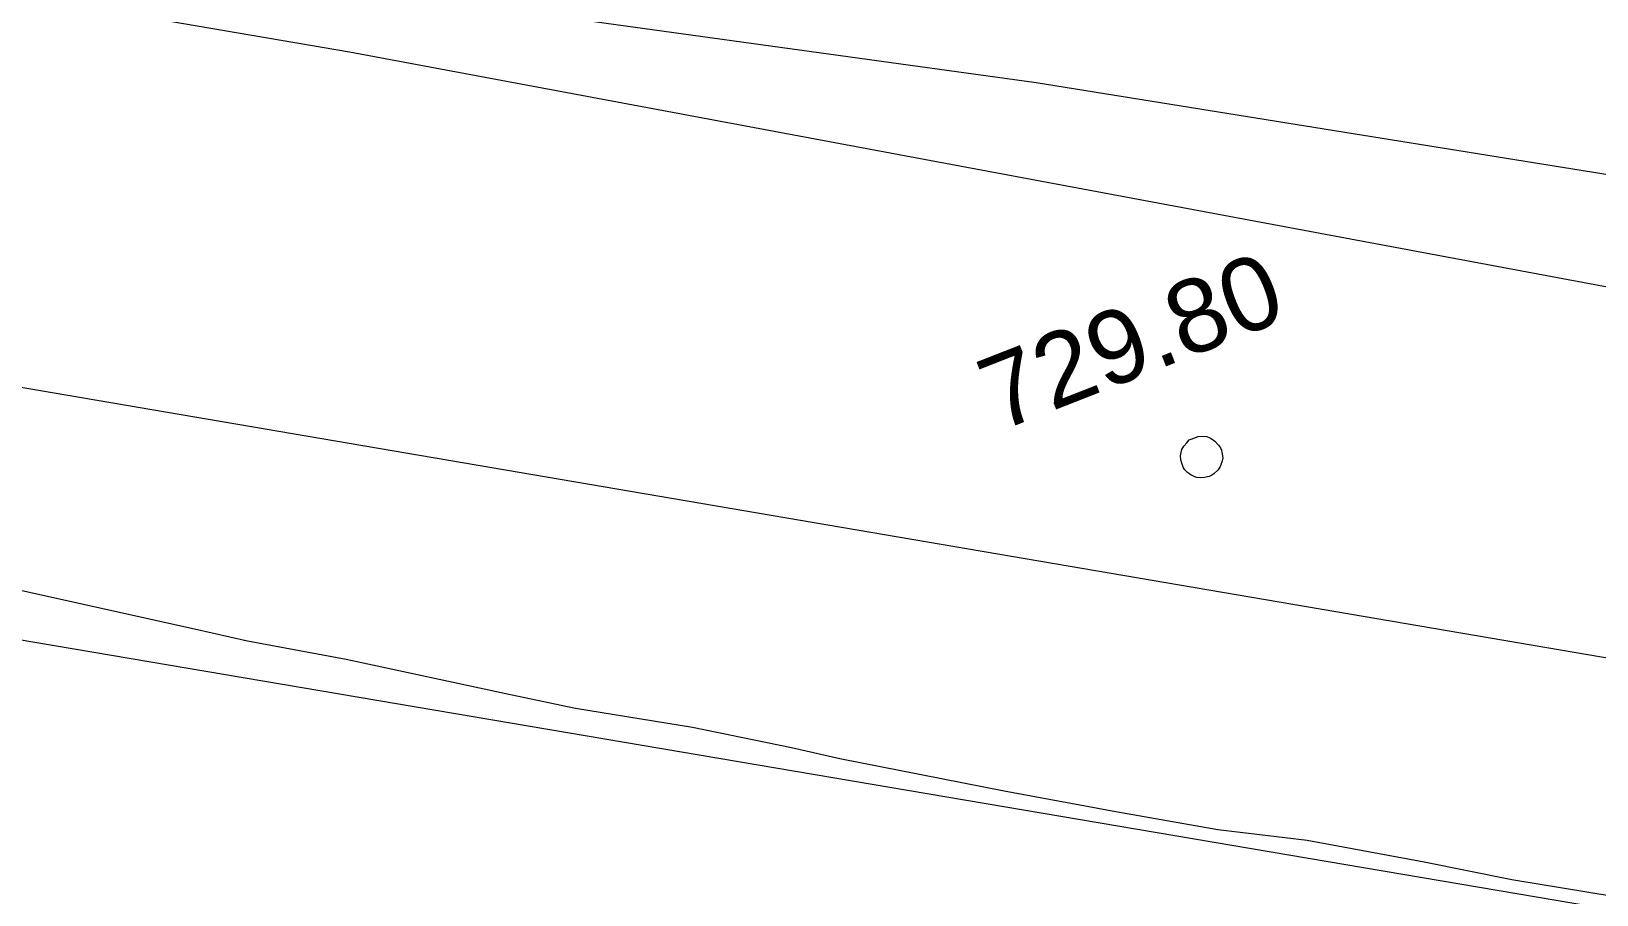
# Model space of a CAD drawing. Header units: millimetres. Extents: x 348 to 2201, y 118 to 1049.
# Drawn here: x 861.13 to 898.53, y 485.86 to 506.5 of the extents above; entities that cross this region are included whole.
import ezdxf
from ezdxf.enums import TextEntityAlignment as Align

# ---------------------------------------------------------------- set-up
doc = ezdxf.new("R2010")
doc.units = ezdxf.units.MM
for name, color, linetype, lineweight in [('100_SIST_VIARIO_MEIO_FIO', 1, 'Continuous', 18), ('108_SEP_FIS_CANT_CENT_ILHA', 7, 'Continuous', 18), ('206_MURO_E_MURO_ARRIMO', 7, 'Continuous', 18), ('600_CURVA_MESTRA', 14, 'Continuous', 18), ('606_PTO_COTADO', 9, 'Continuous', 18)]:
    doc.layers.add(name, color=color, linetype=linetype, lineweight=lineweight)
doc.styles.add('Style-Arial', font='arial.ttf')

# ---------------------------------------------------------------- blocks, each defined once
blk = doc.blocks.new('SP09')
at = {"color": 0, "linetype": 'Continuous'}
blk.add_lwpolyline([(-0.028, -0.515), (-0.138, -0.495), (-0.238, -0.465), (-0.308, -0.425), (-0.348, -0.395), (-0.418, -0.315), (-0.468, -0.245), (-0.508, -0.155), (-0.518, -0.095), (-0.518, 0.025), (-0.508, 0.105), (-0.478, 0.195), (-0.438, 0.265), (-0.398, 0.325), (-0.318, 0.385), (-0.228, 0.435), (-0.148, 0.475), (-0.098, 0.475), (-0.028, 0.475), (0.082, 0.475), (0.192, 0.435), (0.272, 0.395), (0.352, 0.315), (0.412, 0.225), (0.462, 0.105), (0.482, 0.025), (0.482, -0.035), (0.472, -0.085), (0.442, -0.215), (0.382, -0.305), (0.312, -0.385), (0.232, -0.445), (0.102, -0.495), (0.022, -0.515)], close=True, dxfattribs=at)

msp = doc.modelspace()

# ---------------------------------------------------------------- linework, layer by layer
at = {"layer": '100_SIST_VIARIO_MEIO_FIO'}
msp.add_lwpolyline([(957.862, 482.03), (917.101, 488.392), (838.505, 501.802), (626.711, 534.958), (565.49, 543.619), (531.719, 548.848), (529.32, 547.851), (527.925, 545.365), (509.588, 434.209)], dxfattribs=at)
at = {"layer": '108_SEP_FIS_CANT_CENT_ILHA'}
msp.add_lwpolyline([(609.297, 547.189), (720.018, 529.692), (836.866, 511.458), (868.735, 506.014), (899.044, 500.344), (954.884, 491.764), (955.988, 492.161), (956.137, 492.995), (954.31, 494.144), (885.141, 505.272), (858.813, 508.91), (719.388, 530.696), (609.952, 547.991), (580.205, 553.503), (533.058, 560.398), (532.636, 559.414), (533.277, 558.767), (548.012, 555.711), (586.407, 549.693), (601.384, 548.577), (604.113, 548.04)], close=True, dxfattribs=at)
at = {"layer": '206_MURO_E_MURO_ARRIMO'}
msp.add_line((685.453, 521.709), (922.609, 481.481), dxfattribs=at)
at = {"layer": '600_CURVA_MESTRA', "elevation": 730}
msp.add_lwpolyline([(860.761, 493.165), (865.025, 492.216), (866.292, 491.931), (868.653, 491.496), (872.58, 490.647), (874.13, 490.32), (876.924, 489.87), (879.295, 489.38), (880.447, 489.116), (884.371, 488.348), (887.046, 487.85), (889.483, 487.423), (891.613, 487.163), (894.409, 486.651), (896.503, 486.225), (900.086, 485.637)], dxfattribs=at)

# ---------------------------------------------------------------- block references
at = {"layer": '606_PTO_COTADO', "rotation": 21.41522089134761}
msp.add_blockref('SP09', (889.108, 496.346, 729.805), dxfattribs=at)

# ---------------------------------------------------------------- texts
at = {"layer": '606_PTO_COTADO', "style": 'Style-Arial'}
msp.add_text('729.80', height=1.75, rotation=21.4152, dxfattribs=at).set_placement((887.398, 499.1, 729.805), align=Align.MIDDLE_CENTER)

doc.saveas('drawing.dxf')
